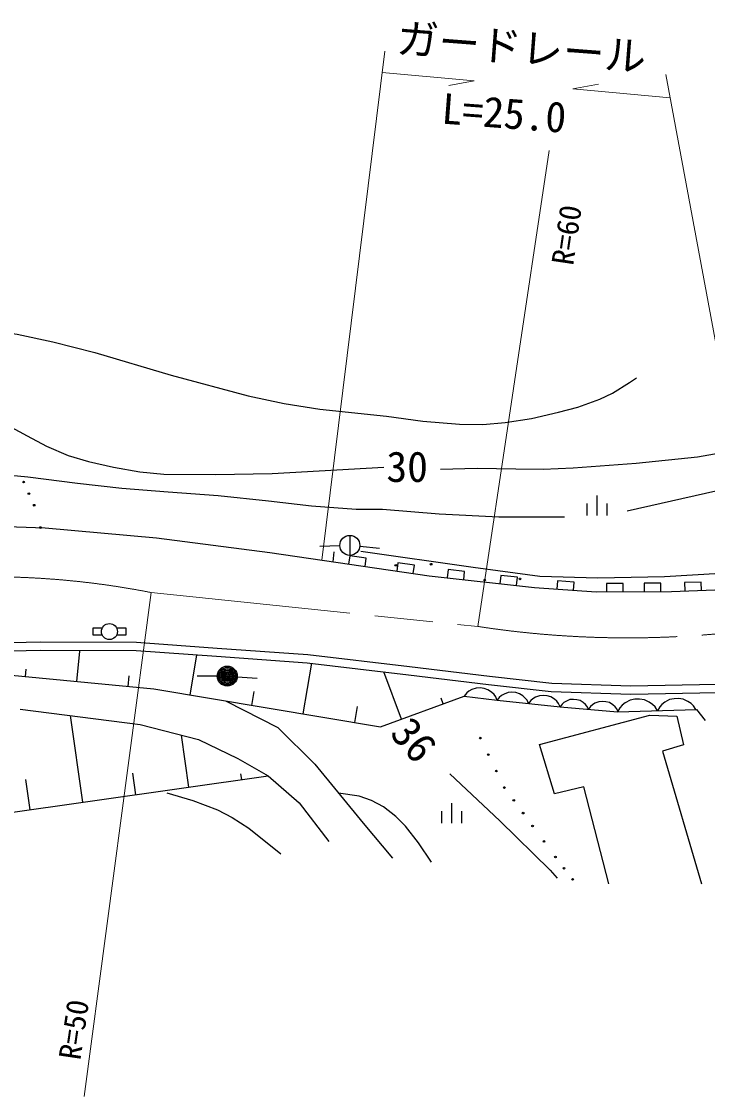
# Model space of a CAD drawing. Units: millimetres, scale not verified. Extents: x 40000 to 680000, y 20000 to 380000.
# Drawn here: x 270818 to 312018, y 242195 to 306715 of the extents above; entities that cross this region are included whole.
import ezdxf
from ezdxf.enums import TextEntityAlignment as Align

# ---------------------------------------------------------------- set-up
doc = ezdxf.new("R2010")
doc.units = ezdxf.units.MM
doc.header["$LTSCALE"] = 1000
doc.linetypes.add('CHAIN', pattern=[18.5, 12, -1.5, 3.5, -1.5])
for name, color, linetype, lineweight in [('M-BGD', 7, 'Continuous', 25), ('M-BMK', 2, 'CHAIN', 13), ('M-STR-HTXT', 7, 'Continuous', 13)]:
    doc.layers.add(name, color=color, linetype=linetype, lineweight=lineweight)
doc.styles.add('ＭＳ ゴシック', font='')
doc.styles.get('ＭＳ ゴシック').set_extended_font_data('MS Gothic')

msp = doc.modelspace()

# ---------------------------------------------------------------- linework, layer by layer
at = {"layer": 'M-BGD'}
for p, q in [((305379, 278274), (305379, 277074)), ((304779, 277794), (304779, 277074)), ((305979, 277794), (305979, 277074)), ((268608, 276444), (272239, 276334)), ((272239, 276334), (278923, 275719)), ((278923, 275719), (285739, 274839)), ((290535, 275874), (290535, 274674)), ((289935, 275250), (288736, 275202)), ((289583, 274887), (289509, 274289)), ((291132, 275218), (292327, 275106)), ((291200, 274928), (297951, 273957)), ((285739, 274839), (295296, 273443)), ((290534, 274644), (290461, 274150)), ((291523, 274500), (290534, 274644)), ((291451, 274005), (291523, 274500)), ((293427, 274222), (293355, 273727)), ((294416, 274077), (293427, 274222)), ((294344, 273582), (294416, 274077)), ((296437, 273820), (296382, 273323)), ((297431, 273709), (296437, 273820)), ((297376, 273212), (297431, 273709)), ((297951, 273957), (301954, 273432)), ((309432, 273406), (312788, 273609)), ((295296, 273443), (301628, 272740)), ((299604, 273468), (299548, 272971)), ((300597, 273357), (299604, 273468)), ((300542, 272861), (300597, 273357)), ((301954, 273432), (305430, 273326)), ((303012, 273142), (302977, 272644)), ((304010, 273071), (303012, 273142)), ((303974, 272572), (304010, 273071)), ((305430, 273326), (309432, 273406)), ((306952, 272988), (305952, 272981)), ((305952, 272981), (305955, 272481)), ((306955, 272488), (306952, 272988)), ((309218, 273005), (308218, 272998)), ((308218, 272998), (308221, 272498)), ((309221, 272505), (309218, 273005)), ((311634, 273071), (310635, 273037)), ((310635, 273037), (310652, 272537)), ((311651, 272571), (311634, 273071)), ((301628, 272740), (305322, 272476)), ((305322, 272476), (309854, 272510)), ((309854, 272510), (312449, 272598)), ((275659, 270296), (275099, 270296)), ((275099, 270296), (275099, 269896)), ((275099, 269896), (275659, 269896)), ((277099, 270296), (276539, 270296)), ((276539, 269896), (277099, 269896)), ((277099, 269896), (277099, 270296)), ((266317, 269320), (271950, 269493)), ((271950, 269493), (277729, 269458)), ((277729, 269458), (282568, 269112)), ((282568, 269112), (288015, 268731)), ((260242, 268441), (278768, 266653)), ((266340, 268820), (271956, 268993)), ((271956, 268993), (277709, 268958)), ((274136, 267100), (274312, 268917)), ((277709, 268958), (282533, 268614)), ((280942, 266289), (281344, 268698)), ((282533, 268614), (287968, 268233)), ((288015, 268731), (294126, 268006)), ((271049, 267398), (271092, 267842)), ((287744, 265153), (288253, 268199)), ((287968, 268233), (294066, 267509)), ((294126, 268006), (298924, 267419)), ((277224, 266802), (277286, 267448)), ((282574, 267426), (281374, 267426)), ((283773, 267385), (284970, 267304)), ((293632, 264843), (292587, 267685)), ((294066, 267509), (298867, 266923)), ((298924, 267419), (302658, 267008)), ((278768, 266653), (292372, 264380)), ((284658, 265669), (284797, 266498)), ((297690, 266518), (297556, 266415)), ((297865, 266616), (297690, 266518)), ((298118, 266704), (297865, 266616)), ((298361, 266713), (298118, 266704)), ((298599, 266681), (298361, 266713)), ((298832, 266611), (298599, 266681)), ((299054, 266460), (298832, 266611)), ((298867, 266923), (302622, 266509)), ((302622, 266509), (307411, 266337)), ((302658, 267008), (307415, 266837)), ((307415, 266837), (312552, 266939)), ((283116, 265926), (286203, 264337)), ((292372, 264380), (297411, 266232)), ((296151, 265769), (296030, 266099)), ((297556, 266415), (297411, 266232)), ((297411, 266232), (299381, 265974)), ((299197, 266321), (299054, 266460)), ((299301, 266186), (299197, 266321)), ((299394, 265972), (299301, 266186)), ((299514, 266151), (299381, 265974)), ((299381, 265974), (303171, 265586)), ((299639, 266253), (299514, 266151)), ((299801, 266351), (299639, 266253)), ((300040, 266441), (299801, 266351)), ((300271, 266456), (300040, 266441)), ((300497, 266433), (300271, 266456)), ((300720, 266372), (300497, 266433)), ((300935, 266235), (300720, 266372)), ((301075, 266106), (300935, 266235)), ((301177, 265981), (301075, 266106)), ((301271, 265780), (301177, 265981)), ((301404, 265958), (301271, 265780)), ((301529, 266060), (301404, 265958)), ((301692, 266158), (301529, 266060)), ((301930, 266248), (301692, 266158)), ((302161, 266262), (301930, 266248)), ((302387, 266239), (302161, 266262)), ((302610, 266178), (302387, 266239)), ((302826, 266042), (302610, 266178)), ((302965, 265913), (302826, 266042)), ((303067, 265788), (302965, 265913)), ((303398, 265839), (303287, 265747)), ((303542, 265929), (303398, 265839)), ((303754, 266013), (303542, 265929)), ((303960, 266029), (303754, 266013)), ((304163, 266011), (303960, 266029)), ((304364, 265960), (304163, 266011)), ((304558, 265840), (304364, 265960)), ((304685, 265727), (304558, 265840)), ((305482, 265890), (305257, 265801)), ((305700, 265907), (305482, 265890)), ((305915, 265888), (305700, 265907)), ((306127, 265833), (305915, 265888)), ((306333, 265707), (306127, 265833)), ((307081, 265826), (306893, 265676)), ((307365, 265977), (307081, 265826)), ((307652, 266033), (307365, 265977)), ((307411, 266337), (312589, 266440)), ((307940, 266041), (307652, 266033)), ((308229, 266001), (307940, 266041)), ((308521, 265865), (308229, 266001)), ((308717, 265726), (308521, 265865)), ((309461, 265868), (309281, 265726)), ((309733, 266014), (309461, 265868)), ((310008, 266067), (309733, 266014)), ((310284, 266075), (310008, 266067)), ((310561, 266037), (310284, 266075)), ((310841, 265906), (310561, 266037)), ((311028, 265773), (310841, 265906)), ((270736, 265444), (277950, 264529)), ((290829, 264638), (290989, 265596)), ((303161, 265587), (303067, 265788)), ((303287, 265747), (303171, 265586)), ((303171, 265586), (306616, 265285)), ((304777, 265616), (304685, 265727)), ((304864, 265438), (304777, 265616)), ((304987, 265608), (304864, 265438)), ((305104, 265706), (304987, 265608)), ((305257, 265801), (305104, 265706)), ((306467, 265587), (306333, 265707)), ((306565, 265470), (306467, 265587)), ((306657, 265281), (306565, 265470)), ((306753, 265529), (306616, 265285)), ((306616, 265285), (311353, 265414)), ((306893, 265676), (306753, 265529)), ((308865, 265586), (308717, 265726)), ((309015, 265350), (308865, 265586)), ((309147, 265584), (309015, 265350)), ((309281, 265726), (309147, 265584)), ((311170, 265639), (311028, 265773)), ((311314, 265413), (311170, 265639)), ((311353, 265414), (311870, 264768)), ((274510, 259856), (273770, 265059)), ((301933, 263326), (308547, 265083)), ((308547, 265083), (310167, 265014)), ((310167, 265014), (310580, 263292)), ((277950, 264529), (281449, 263614)), ((286203, 264337), (288442, 262141)), ((280868, 260760), (280424, 263882)), ((281449, 263614), (283818, 262483)), ((302828, 260363), (301933, 263326)), ((310580, 263292), (309305, 262913)), ((309305, 262913), (311648, 254954)), ((283818, 262483), (285636, 261438)), ((288442, 262141), (291328, 258609)), ((269742, 259178), (285636, 261438)), ((277689, 260308), (277504, 261608)), ((284046, 261212), (283998, 261553)), ((285636, 261438), (287499, 259823)), ((271332, 259404), (271073, 261225)), ((304585, 260777), (302828, 260363)), ((306101, 254954), (304585, 260777)), ((287499, 259823), (289275, 257508)), ((296650, 259810), (296650, 258610)), ((296050, 259330), (296050, 258610)), ((297250, 259330), (297250, 258610)), ((291328, 258609), (293093, 256499))]:
    msp.add_line(p, q, dxfattribs=at)
for points in [[(295975, 279845), (298174, 279909), (300512, 279871), (302152, 279845), (303948, 279930), (307737, 280207), (311408, 280591), (313576, 280968), (315600, 281421), (317720, 281986), (319816, 282656), (321727, 283441), (323745, 284387), (327188, 285998), (330561, 287694), (339163, 292138), (340614, 292815), (341985, 293348), (343328, 293744), (344801, 294064), (345898, 294254)], [(307201, 277345), (316594, 279469), (320723, 280393), (324990, 281462), (326755, 282051), (328803, 282856), (331729, 284168), (334678, 285602), (338600, 287518), (342549, 289567), (343940, 290359), (345538, 291136), (347449, 291864)], [(265001, 288707), (267785, 288378), (270550, 287950), (272710, 287492), (275229, 286839), (279808, 285493), (284439, 284240), (286593, 283787), (288730, 283447), (292731, 283022)], [(253744, 283921), (255373, 284682), (257182, 285402), (258147, 285678), (258969, 285798), (260588, 285833), (262265, 285713), (264718, 284858), (267105, 283885), (269186, 282905), (271158, 281838), (272327, 281220), (273616, 280673), (274835, 280298), (276345, 279961), (277924, 279692), (279357, 279545), (282473, 279517), (285872, 279595), (292579, 279962)], [(292731, 283022), (294930, 282724), (297124, 282540), (298516, 282534), (299857, 282640), (301437, 282894), (303061, 283258), (304229, 283572), (305549, 284040), (306319, 284413), (307339, 285044), (307761, 285330)], [(259618, 279301), (261683, 279542), (263856, 279684), (266057, 279729), (268256, 279664), (271197, 279391), (274174, 279013), (276843, 278706), (279635, 278488), (282627, 278269), (285655, 277941), (288238, 277645), (290912, 277452), (292507, 277446)], [(292507, 277446), (295898, 277175), (299492, 276995), (303422, 276992)], [(296546, 261566), (299553, 258745), (302561, 255778), (302988, 255296)], [(279551, 260424), (281098, 259956), (282593, 259392), (283471, 258950), (284473, 258305), (286398, 256763)], [(295443, 256261), (294664, 257425), (293873, 258425), (293309, 258995), (292554, 259577), (291846, 259964), (291089, 260228), (289866, 260398)]]:
    msp.add_lwpolyline(points, dxfattribs=at)
for centre, radius in [((270947, 279074), 50), ((271263, 278379), 50), ((271579, 277684), 50), ((271963, 276343), 50), ((290535, 275274), 600), ((293296, 274072), 50), ((295416, 274143), 50), ((298632, 273191), 50), ((300752, 273263), 50), ((276099, 270096), 480), ((283174, 267426), 600), ((283174, 267426), 528), ((283174, 267426), 456), ((283174, 267426), 384), ((283174, 267426), 312), ((283174, 267426), 240), ((283174, 267426), 168), ((283174, 267426), 96), ((283174, 267426), 24), ((298372, 263703), 50), ((298854, 262715), 50), ((299336, 261727), 50), ((299819, 260740), 50), ((300382, 259970), 50), ((300944, 259201), 50), ((301507, 258431), 50), ((302196, 257501), 50), ((302885, 256571), 50), ((303402, 255899), 50), ((303919, 255227), 50)]:
    msp.add_circle(centre, radius, dxfattribs=at)
at = {"layer": 'M-BMK'}
msp.add_line((278603, 272443), (298224, 270406), dxfattribs=at)
for centre, radius, start, end in [((307222, 329176), 59455, 261.29491, 299.44066), ((268868, 222919), 50471, 78.87991, 102.6218)]:
    msp.add_arc(centre, radius, start, end, dxfattribs=at)
at = {"layer": 'M-STR-HTXT'}
for p, q in [((292632, 304943), (288847, 274385)), ((298013, 303155), (292473, 303658)), ((309516, 303539), (315180, 273007)), ((298013, 303155), (296481, 302873)), ((303931, 302670), (305463, 302951)), ((303931, 302670), (309777, 302131)), ((298224, 270406), (302501, 298975)), ((278603, 272443), (274590, 242195))]:
    msp.add_line(p, q, dxfattribs=at)

# ---------------------------------------------------------------- texts
at = {"layer": 'M-BGD', "style": 'ＭＳ ゴシック'}
msp.add_text('30', height=1833, dxfattribs=at).set_placement((292733, 278530), align=Align.BOTTOM_LEFT)
msp.add_text('36', height=1833, rotation=311.3, dxfattribs=at).set_placement((292463, 263575), align=Align.BOTTOM_LEFT)
at = {"layer": 'M-STR-HTXT', "style": 'ＭＳ ゴシック'}
for s, height, rotation, p in [('ガードレール', 1833, 355.6, (293259, 304278)), ('L=25.0', 1833, 355.7, (295959, 300045)), ('R=60', 1320, 81.6, (304340, 291973)), ('R=50', 1320, 81.6, (274743, 244281))]:
    msp.add_text(s, height=height, rotation=rotation, dxfattribs=at).set_placement(p, align=Align.BOTTOM_LEFT)

doc.saveas('drawing.dxf')
